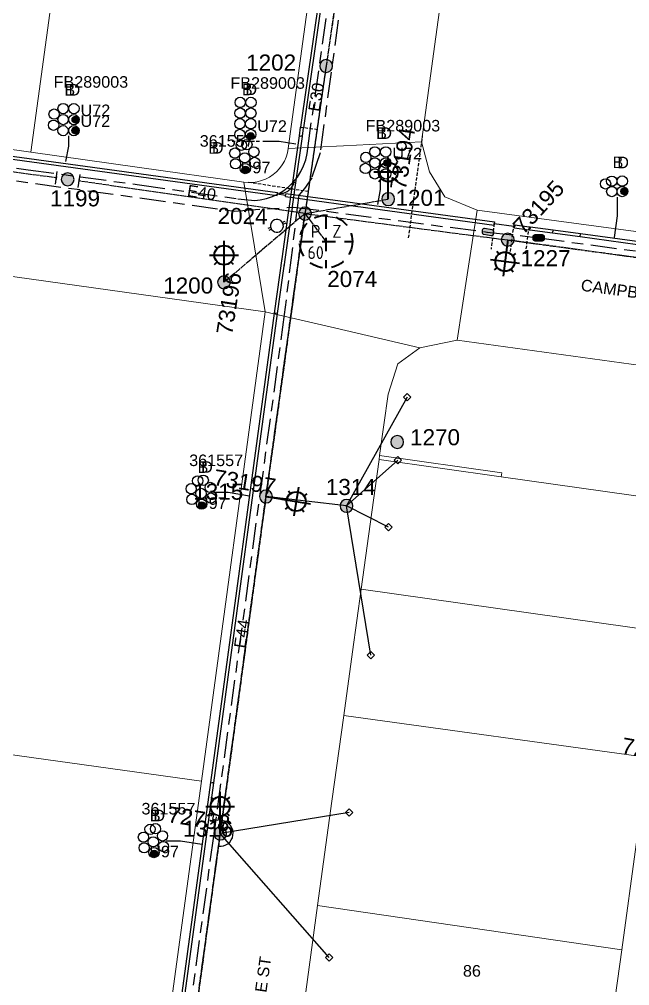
# Model space of a CAD drawing. Header units: metres. Extents: x 307881 to 309377, y 6244646 to 6245709.
# Drawn here: x 308384.2 to 308479.1, y 6244857.5 to 6245007.8 of the extents above; entities that cross this region are included whole.
import ezdxf
from ezdxf.enums import TextEntityAlignment as Align

# ---------------------------------------------------------------- set-up
doc = ezdxf.new("R2010")
doc.units = ezdxf.units.M
for name, pattern in [('Cable Exist OH', [1, 1, 0]), ('Cable Exist UG', [8.2, 4, -1.2, 1.8, -1.2]), ('Dash', [5, 3, -2]), ('DASHED', [0.75, 0.5, -0.25])]:
    doc.linetypes.add(name, pattern=pattern)
doc.layers.get('0').update_dxf_attribs({"color": 6})
for name, color, linetype in [('_User Miscellaneous7', 7, 'Continuous'), ('_User Miscellaneous9', 7, 'Continuous'), ('Duct_SP_EXT', 7, 'Continuous'), ('Equip_HV_EXT', 7, 'Continuous'), ('Equip_SL_EXT', 7, 'Continuous'), ('Equip_SP_SL_EXT', 7, 'Continuous'), ('Mains_HV_EXT', 7, 'Continuous'), ('Mains_LV_EXT', 7, 'Continuous'), ('Mains_SL_EXT', 7, 'Continuous'), ('Services_SP_EXT', 7, 'Continuous'), ('SupportsOH_SP_TR_HV_LV_SL_EXT', 7, 'Continuous'), ('Trench_SP_EXT', 7, 'Continuous')]:
    doc.layers.add(name, color=color, linetype=linetype)
for name, color, linetype, lineweight in [('Cadastre Buildings_SP_EXT', 9, 'Continuous', 5), ('Cadastre Land Parcels_SP_EXT', 9, 'Continuous', 5), ('Cadastre Roads_SP_EXT', 9, 'Continuous', 5)]:
    doc.layers.add(name, color=color, linetype=linetype, lineweight=lineweight)
doc.layers.add('UNKNOWN_FEATURES', color=1, linetype='DASHED', plot=False)
doc.styles.add('iecARIAL', font='arial.ttf', dxfattribs={"height": 2})
doc.styles.add('IESYMBOL1', font='isocp.shx')
doc.styles.add('POLE_LABEL', font='arial.ttf')
doc.styles.add('SLCP_LABEL', font='arial.ttf', dxfattribs={"height": 3.5})
doc.styles.get("Standard").update_dxf_attribs({"font": 'arial.ttf'})

# ---------------------------------------------------------------- blocks, each defined once
blk = doc.blocks.new('DUCT_EXT')
blk.add_circle((0, 0.8), 0.8)
at = {"flags": 1}
blk.add_attdef('Z', (0, 0), '', height=0.2, dxfattribs=at)
at = {"flags": 9}
for tag, p in [('DUCT_CODE', (0, 0)), ('XSECT_TYPE', (0, -0.2)), ('STATE', (0, -0.6)), ('FB_REFERENCE', (0, -0.4)), ('NOTES', (0, -0.8))]:
    blk.add_attdef(tag, text='', height=0.2, dxfattribs=at).set_placement(p, align=Align.MIDDLE_LEFT)
blk = doc.blocks.new('*U98')
for p, q in [((1.38, 5.56), (1.52, 6.04)), ((1.7, 5.47), (1.84, 5.95)), ((0.85, 3.67), (0.72, 3.19)), ((1.17, 3.58), (1.04, 3.1))]:
    blk.add_line(p, q)
blk.add_lwpolyline([(1.01, 3.61, 1), (1.55, 5.53, 1)], format="xyb", close=True)
at = {"flags": 9}
for tag, p in [('ACTUAL_STATUS', (0, 0)), ('CONSTRUCTED_VOLTAGE', (0, -0.2)), ('OPERATING_VOLTAGE', (0, -0.6)), ('ORIENTATION', (0, -0.8)), ('OWNED_BY', (0, -1)), ('STATE', (0, -1.2)), ('SWITCH_TYPE', (0, -1.4)), ('NO_PHASES', (0, -0.4)), ('USAGE', (0, -1.6)), ('LEGEND', (0, -1.8)), ('NOTES', (0, -2))]:
    blk.add_attdef(tag, text='', height=0.2, dxfattribs=at).set_placement(p, align=Align.MIDDLE_LEFT)
at = {"flags": 1}
blk.add_attdef('Z', (0, 0), '', height=0.2, dxfattribs=at)
blk = doc.blocks.new('SL_LANTERN_EXT')
at = {"lineweight": 40}
for p, q in [((0, 1.97), (0, 6.47)), ((-1.46, 5.68), (-1.06, 5.28)), ((1.46, 5.68), (1.06, 5.28)), ((-2.25, 4.22), (2.25, 4.22)), ((-1.46, 2.76), (-1.06, 3.16)), ((1.46, 2.76), (1.06, 3.16)), ((0, 0), (0, 2.72))]:
    blk.add_line(p, q, dxfattribs=at)
blk.add_circle((0, 4.22), 1.5, dxfattribs=at)
at = {"color": 7, "style": 'iecARIAL', "flags": 8}
blk.add_attdef('ASSET_NUM', (1.5, 1.5), '', height=2.5, dxfattribs=at)
for tag, p, height, flags in [('OPERATING_VOLTAGE', (0.98, -1.65), 0.2, 9), ('CONSTRUCTED_VOLTAGE', (0.98, -0.65), 0.2, 9), ('CONTROL_TYPE', (0.98, -0.85), 0.2, 9), ('LANTERN_PURPOSE', (0.98, -1.05), 0.2, 9), ('LANTERN_TYPE', (0.98, -1.25), 0.2, 9), ('NO_PHASES', (0.98, -1.45), 0.2, 9), ('LNUMBER', (2.18, -3.25), 2.5, 8), ('ORIENTATION', (0.98, -1.85), 0.2, 9), ('OWNED_BY', (0.98, -2.05), 0.2, 9), ('STATE', (0.98, -2.25), 0.2, 9), ('USAGE', (0.98, -2.45), 0.2, 9), ('CEXIST', (0.98, -2.65), 0.2, 9), ('CNEW', (0.98, -2.85), 0.2, 9), ('CNUMBER', (0.98, -3.05), 0.2, 9), ('CREMOVE', (0.98, -3.25), 0.2, 9), ('CREPLACE', (0.98, -3.45), 0.2, 9), ('LKINGHEIGHT', (0.98, -3.65), 0.2, 9), ('LBRACKET', (0.98, -3.85), 0.2, 9), ('LBRACKETVOCAB', (0.98, -4.05), 0.2, 9), ('LCATEGORY', (0.98, -4.25), 0.2, 9), ('LCHARGE1', (0.98, -4.45), 0.2, 9), ('LCHARGE1PERCENT', (0.98, -4.65), 0.2, 9), ('LCHARGE2', (0.98, -4.85), 0.2, 9), ('LCHARGE2PERCENT', (0.98, -5.05), 0.2, 9), ('LCHARGE3', (0.98, -5.25), 0.2, 9), ('LCHARGE3PERCENT', (0.98, -5.45), 0.2, 9), ('LEXIST', (0.98, -5.65), 0.2, 9), ('LLAMP', (0.98, -5.85), 0.2, 9), ('LLAMPVOCAB', (0.98, -6.05), 0.2, 9), ('LMAST', (0.98, -6.25), 0.2, 9), ('LMASTVOCAB', (0.98, -6.45), 0.2, 9), ('LNEW', (0.98, -6.65), 0.2, 9), ('LANTNUMBER', (0.98, -6.85), 0.2, 9), ('LOUTREACH', (0.98, -7.25), 0.2, 9), ('LOUTREACHVOCAB', (0.98, -7.45), 0.2, 9), ('LRATECODE', (0.98, -7.65), 0.2, 9), ('LREMOVE', (0.98, -7.85), 0.2, 9), ('LREPLACE', (0.98, -8.05), 0.2, 9), ('LTYPE', (0.98, -8.25), 0.2, 9), ('LTYPEVOCAB', (0.98, -8.45), 0.2, 9), ('LEGEND', (0.98, -8.65), 0.2, 9), ('LOCATION', (0.98, -8.85), 0.2, 9), ('NOTES', (0.98, -9.05), 0.2, 9), ('STREETNAME', (0.98, -9.25), 0.2, 9), ('SUBURB', (0.98, -9.45), 0.2, 1)]:
    blk.add_attdef(tag, p, '', height=height, dxfattribs=dict(flags=flags))
blk = doc.blocks.new('*U82')
at = {"lineweight": 40}
for p, q in [((0, 0), (-0.24, -1.94)), ((-0.15, -1.19), (-0.7, -5.66)), ((-1.69, -1.8), (-1.35, -2.24)), ((1.2, -2.16), (0.76, -2.5)), ((1.81, -3.7), (-2.66, -3.15)), ((-2.05, -4.69), (-1.61, -4.35)), ((0.84, -5.05), (0.5, -4.61))]:
    blk.add_line(p, q, dxfattribs=at)
blk.add_circle((-0.43, -3.42), 1.5, dxfattribs=at)
at = {"color": 7, "style": 'iecARIAL', "flags": 8}
blk.add_attdef('ASSET_NUM', (1.5, 1.5), '', height=2.5, dxfattribs=at)
for tag, p, height, flags in [('OPERATING_VOLTAGE', (0.98, -1.65), 0.2, 9), ('CONSTRUCTED_VOLTAGE', (0.98, -0.65), 0.2, 9), ('CONTROL_TYPE', (0.98, -0.85), 0.2, 9), ('LANTERN_PURPOSE', (0.98, -1.05), 0.2, 9), ('LANTERN_TYPE', (0.98, -1.25), 0.2, 9), ('NO_PHASES', (0.98, -1.45), 0.2, 9), ('LNUMBER', (2.18, -3.25), 2.5, 8), ('ORIENTATION', (0.98, -1.85), 0.2, 9), ('OWNED_BY', (0.98, -2.05), 0.2, 9), ('STATE', (0.98, -2.25), 0.2, 9), ('USAGE', (0.98, -2.45), 0.2, 9), ('CEXIST', (0.98, -2.65), 0.2, 9), ('CNEW', (0.98, -2.85), 0.2, 9), ('CNUMBER', (0.98, -3.05), 0.2, 9), ('CREMOVE', (0.98, -3.25), 0.2, 9), ('CREPLACE', (0.98, -3.45), 0.2, 9), ('LKINGHEIGHT', (0.98, -3.65), 0.2, 9), ('LBRACKET', (0.98, -3.85), 0.2, 9), ('LBRACKETVOCAB', (0.98, -4.05), 0.2, 9), ('LCATEGORY', (0.98, -4.25), 0.2, 9), ('LCHARGE1', (0.98, -4.45), 0.2, 9), ('LCHARGE1PERCENT', (0.98, -4.65), 0.2, 9), ('LCHARGE2', (0.98, -4.85), 0.2, 9), ('LCHARGE2PERCENT', (0.98, -5.05), 0.2, 9), ('LCHARGE3', (0.98, -5.25), 0.2, 9), ('LCHARGE3PERCENT', (0.98, -5.45), 0.2, 9), ('LEXIST', (0.98, -5.65), 0.2, 9), ('LLAMP', (0.98, -5.85), 0.2, 9), ('LLAMPVOCAB', (0.98, -6.05), 0.2, 9), ('LMAST', (0.98, -6.25), 0.2, 9), ('LMASTVOCAB', (0.98, -6.45), 0.2, 9), ('LNEW', (0.98, -6.65), 0.2, 9), ('LANTNUMBER', (0.98, -6.85), 0.2, 9), ('LOUTREACH', (0.98, -7.25), 0.2, 9), ('LOUTREACHVOCAB', (0.98, -7.45), 0.2, 9), ('LRATECODE', (0.98, -7.65), 0.2, 9), ('LREMOVE', (0.98, -7.85), 0.2, 9), ('LREPLACE', (0.98, -8.05), 0.2, 9), ('LTYPE', (0.98, -8.25), 0.2, 9), ('LTYPEVOCAB', (0.98, -8.45), 0.2, 9), ('LEGEND', (0.98, -8.65), 0.2, 9), ('LOCATION', (0.98, -8.85), 0.2, 9), ('NOTES', (0.98, -9.05), 0.2, 9), ('STREETNAME', (0.98, -9.25), 0.2, 9), ('SUBURB', (0.98, -9.45), 0.2, 1)]:
    blk.add_attdef(tag, p, '', height=height, dxfattribs=dict(flags=flags))
blk = doc.blocks.new('*U104')
at = {"lineweight": 40}
for p, q in [((0, 0), (3.22, -0.53)), ((3.49, 0.9), (3.82, 0.45)), ((5.06, 1.45), (4.33, -2.99)), ((6.37, 0.43), (5.91, 0.1)), ((2.47, -0.41), (6.91, -1.14)), ((3.02, -1.97), (3.47, -1.65)), ((5.9, -2.45), (5.57, -1.99))]:
    blk.add_line(p, q, dxfattribs=at)
blk.add_circle((4.69, -0.77), 1.5, dxfattribs=at)
at = {"color": 7, "style": 'iecARIAL', "flags": 8}
blk.add_attdef('ASSET_NUM', (1.5, 1.5), '', height=2.5, dxfattribs=at)
for tag, p, height, flags in [('OPERATING_VOLTAGE', (0.98, -1.65), 0.2, 9), ('CONSTRUCTED_VOLTAGE', (0.98, -0.65), 0.2, 9), ('CONTROL_TYPE', (0.98, -0.85), 0.2, 9), ('LANTERN_PURPOSE', (0.98, -1.05), 0.2, 9), ('LANTERN_TYPE', (0.98, -1.25), 0.2, 9), ('NO_PHASES', (0.98, -1.45), 0.2, 9), ('LNUMBER', (2.18, -3.25), 2.5, 8), ('ORIENTATION', (0.98, -1.85), 0.2, 9), ('OWNED_BY', (0.98, -2.05), 0.2, 9), ('STATE', (0.98, -2.25), 0.2, 9), ('USAGE', (0.98, -2.45), 0.2, 9), ('CEXIST', (0.98, -2.65), 0.2, 9), ('CNEW', (0.98, -2.85), 0.2, 9), ('CNUMBER', (0.98, -3.05), 0.2, 9), ('CREMOVE', (0.98, -3.25), 0.2, 9), ('CREPLACE', (0.98, -3.45), 0.2, 9), ('LKINGHEIGHT', (0.98, -3.65), 0.2, 9), ('LBRACKET', (0.98, -3.85), 0.2, 9), ('LBRACKETVOCAB', (0.98, -4.05), 0.2, 9), ('LCATEGORY', (0.98, -4.25), 0.2, 9), ('LCHARGE1', (0.98, -4.45), 0.2, 9), ('LCHARGE1PERCENT', (0.98, -4.65), 0.2, 9), ('LCHARGE2', (0.98, -4.85), 0.2, 9), ('LCHARGE2PERCENT', (0.98, -5.05), 0.2, 9), ('LCHARGE3', (0.98, -5.25), 0.2, 9), ('LCHARGE3PERCENT', (0.98, -5.45), 0.2, 9), ('LEXIST', (0.98, -5.65), 0.2, 9), ('LLAMP', (0.98, -5.85), 0.2, 9), ('LLAMPVOCAB', (0.98, -6.05), 0.2, 9), ('LMAST', (0.98, -6.25), 0.2, 9), ('LMASTVOCAB', (0.98, -6.45), 0.2, 9), ('LNEW', (0.98, -6.65), 0.2, 9), ('LANTNUMBER', (0.98, -6.85), 0.2, 9), ('LOUTREACH', (0.98, -7.25), 0.2, 9), ('LOUTREACHVOCAB', (0.98, -7.45), 0.2, 9), ('LRATECODE', (0.98, -7.65), 0.2, 9), ('LREMOVE', (0.98, -7.85), 0.2, 9), ('LREPLACE', (0.98, -8.05), 0.2, 9), ('LTYPE', (0.98, -8.25), 0.2, 9), ('LTYPEVOCAB', (0.98, -8.45), 0.2, 9), ('LEGEND', (0.98, -8.65), 0.2, 9), ('LOCATION', (0.98, -8.85), 0.2, 9), ('NOTES', (0.98, -9.05), 0.2, 9), ('STREETNAME', (0.98, -9.25), 0.2, 9), ('SUBURB', (0.98, -9.45), 0.2, 1)]:
    blk.add_attdef(tag, p, '', height=height, dxfattribs=dict(flags=flags))
blk = doc.blocks.new('CCP_EXT')
at = {"flags": 9}
for tag, p in [('LIFE_SUPPORT', (0, -1.6)), ('STATE', (0, -1.8)), ('NOTES', (0, -2))]:
    blk.add_attdef(tag, text='', height=0.2, dxfattribs=at).set_placement(p, align=Align.MIDDLE_LEFT)
blk.add_wipeout([(0, 0.57), (0.57, 0), (0, -0.57), (-0.57, 0)])
blk.add_lwpolyline([(-0.57, 0), (0, 0.57), (0.57, 0), (0, -0.57), (-0.57, 0)])
at = {"flags": 1}
blk.add_attdef('Z', (0, 0), '', height=0.2, dxfattribs=at)
at = {"flags": 9}
for tag, p in [('CCP_TYPE', (0, 0)), ('CONSTRUCTED_VOLTAGE', (0, -0.2)), ('OPERATING_VOLTAGE', (0, -0.6)), ('ORIENTATION', (0, -0.8)), ('OWNED_BY', (0, -1)), ('NO_PHASES', (0, -0.4)), ('USAGE', (0, -1.2)), ('LEGEND', (0, -1.4))]:
    blk.add_attdef(tag, text='', height=0.2, dxfattribs=at).set_placement(p, align=Align.MIDDLE_LEFT)
blk = doc.blocks.new('POLE_EXT')
blk.add_hatch(color=256).paths.add_polyline_path([(-1, 0, 1), (1, 0, 1)])
blk.add_lwpolyline([(-1, 0, 1), (1, 0, 1)], format="xyb", close=True)
for tag, height, flags, p in [('pNumber', 2.5, 8, (-17.84, 2.07)), ('OWNED_BY', 0.2, 9, (1.35, -0.4)), ('SPECIAL_USE', 0.2, 9, (1.35, -0.8)), ('STATE', 0.2, 9, (1.35, -1)), ('cLV', 0.2, 9, (1.35, -1.4)), ('hDepth', 0.2, 9, (1.35, -1.6)), ('PARENT', 0.2, 9, (1.35, -0.6)), ('USAGE', 0.2, 9, (1.35, -1.2)), ('hDia', 0.2, 9, (1.35, -1.8)), ('cHV', 0.2, 9, (1.35, -2)), ('LBRACKET', 0.2, 9, (1.35, -2.2)), ('LExisting', 0.2, 9, (1.35, -2.4)), ('LANTNUMBER', 0.2, 9, (1.35, -2.6)), ('LOther', 0.2, 9, (1.35, -2.8)), ('LRemove', 0.2, 9, (1.35, -3)), ('cLinedev', 0.2, 9, (1.35, -3.4)), ('pExisting', 0.2, 9, (1.35, -3.8)), ('pFooting', 0.2, 9, (1.35, -4.4)), ('pNew', 0.2, 9, (1.35, -4.6)), ('LEGEND', 0.2, 9, (1.35, -3.2)), ('LOCATION', 0.2, 9, (1.35, -3.6)), ('PFNUMBER', 0.2, 9, (1.35, -4)), ('NEWPFNUMBER', 0.2, 9, (1.35, -4.2)), ('pRelocate', 0.2, 9, (1.35, -5)), ('pRemove', 0.2, 9, (1.35, -5.2)), ('pReplace', 0.2, 9, (1.35, -5.4)), ('pStay', 0.2, 9, (1.35, -5.6)), ('pType', 0.2, 9, (1.35, -5.8)), ('cspan', 0.2, 9, (1.35, -6)), ('STREETNAME', 0.2, 9, (1.35, -6.2)), ('SUBURB', 0.2, 9, (1.35, -6.4)), ('OPERATED_BY', 0.2, 9, (1.36, -7.01)), ('NOTES', 0.2, 9, (1.35, -6.6)), ('MAINTAINED_BY', 0.2, 9, (1.36, -6.81))]:
    blk.add_attdef(tag, text='', height=height, dxfattribs=dict(flags=flags)).set_placement(p, align=Align.MIDDLE_LEFT)
at = {"style": 'POLE_LABEL'}
for tag, height, flags, p in [('ASSET_NUM', 2.5, 8, (2, 2)), ('STRUCTURE_PLANT_NUMBER', 0.2, 9, (1.35, 0.03)), ('STREET_CODE', 0.2, 9, (1.35, -0.2))]:
    blk.add_attdef(tag, text='', height=height, dxfattribs=dict(at, flags=flags)).set_placement(p, align=Align.MIDDLE_LEFT)
at = {"flags": 1}
blk.add_attdef('Z', (1.35, -7.33), '', height=0.2, dxfattribs=at)
blk = doc.blocks.new('HV_STJ_EXT')
h = blk.add_hatch(color=256)
edge = h.paths.add_edge_path()
edge.add_ellipse((-0.59, 0.13), major_axis=(0.226, 0.226), ratio=1, start_angle=45, end_angle=135)
edge.add_line((-0.91, 0.13), (-0.91, -0.13))
edge.add_ellipse((-0.59, -0.13), major_axis=(0.226, 0.226), ratio=1, start_angle=135, end_angle=225)
edge.add_line((-0.59, -0.45), (0.59, -0.45))
edge.add_ellipse((0.59, -0.13), major_axis=(-0.226, 0.226), ratio=1, start_angle=135, end_angle=225)
edge.add_line((0.91, -0.13), (0.91, 0.13))
edge.add_ellipse((0.59, 0.13), major_axis=(-0.226, 0.226), ratio=1, start_angle=225, end_angle=315)
edge.add_line((0.59, 0.45), (-0.59, 0.45))
blk.add_lwpolyline([(-0.91, 0.13), (-0.91, -0.13, 0.414214), (-0.59, -0.45), (0.59, -0.45, 0.414214), (0.91, -0.13), (0.91, 0.13, 0.414214), (0.59, 0.45), (-0.59, 0.45, 0.414214)], format="xyb", close=True)
for tag, flags, p in [('ORIENTATION', 9, (1.5, 0)), ('Z', 1, (1.5, -0.8)), ('USAGE', 9, (1.5, -0.2)), ('LEGEND', 9, (1.5, -0.4)), ('NOTES', 9, (1.5, -0.6))]:
    blk.add_attdef(tag, text='', height=0.2, dxfattribs=dict(flags=flags)).set_placement(p, align=Align.MIDDLE_LEFT)
blk = doc.blocks.new('End Shackle_EXT')
at = {"flags": 9}
for tag, p in [('STATE', (0, -1.2)), ('USAGE', (0, -1.4)), ('NOTES', (0, -1.6))]:
    blk.add_attdef(tag, text='', height=0.2, dxfattribs=at).set_placement(p, align=Align.MIDDLE_LEFT)
blk.add_wipeout([(0, 0.25), (1.81, 0.25), (1.82, -0.25), (0, -0.25)])
blk.add_line((1.81, -1), (1.81, 1))
at = {"flags": 1}
blk.add_attdef('Z', (0, 0), '', height=0.2, dxfattribs=at)
at = {"flags": 9}
for tag, p in [('CONNECTOR_TYPE', (0, 0)), ('CONSTRUCTED_VOLTAGE', (0, -0.2)), ('OPERATING_VOLTAGE', (0, -0.6)), ('ORIENTATION', (0, -0.8)), ('OWNED_BY', (0, -1)), ('NO_PHASES', (0, -0.4))]:
    blk.add_attdef(tag, text='', height=0.2, dxfattribs=at).set_placement(p, align=Align.MIDDLE_LEFT)
blk = doc.blocks.new('CABLE_LARGE_EXT')
h = blk.add_hatch(color=256)
edge = h.paths.add_edge_path()
edge.add_arc((0, 0.55), 0.55, 0, 360)
blk.add_circle((0, 0.55), 0.55)
at = {"flags": 1}
blk.add_attdef('Z', (0, 0), '', height=0.2, dxfattribs=at)
at = {"flags": 9}
for tag, p in [('COND_CODE', (0, 0)), ('STATE', (0, -0.4)), ('XSECT_SIZE', (0, -0.6)), ('FB_REFERENCE', (0, -0.2)), ('NOTES', (0, -0.8))]:
    blk.add_attdef(tag, text='', height=0.2, dxfattribs=at).set_placement(p, align=Align.MIDDLE_LEFT)
blk = doc.blocks.new('SLCP_ZELL_EXT')
blk.add_wipeout([(-0.24, 7.5), (-0.71, 7.47), (-1.17, 7.41), (-1.64, 7.32), (-2.09, 7.21), (-2.54, 7.06), (-2.98, 6.89), (-3.41, 6.69), (-3.82, 6.46), (-4.22, 6.21), (-4.6, 5.93), (-4.96, 5.63), (-5.31, 5.31), (-5.63, 4.96), (-5.93, 4.6), (-6.21, 4.22), (-6.46, 3.82), (-6.69, 3.41), (-6.89, 2.98), (-7.06, 2.54), (-7.21, 2.09), (-7.32, 1.64), (-7.41, 1.17), (-7.47, 0.71), (-7.5, 0.24), (-7.5, -0.24), (-7.47, -0.71), (-7.41, -1.17), (-7.32, -1.64), (-7.21, -2.09), (-7.06, -2.54), (-6.89, -2.98), (-6.69, -3.41), (-6.46, -3.82), (-6.21, -4.22), (-5.93, -4.6), (-5.63, -4.96), (-5.31, -5.31), (-4.96, -5.63), (-4.6, -5.93), (-4.22, -6.21), (-3.82, -6.46), (-3.41, -6.69), (-2.98, -6.89), (-2.54, -7.06), (-2.09, -7.21), (-1.64, -7.32), (-1.17, -7.41), (-0.71, -7.47), (-0.24, -7.5), (0.24, -7.5), (0.71, -7.47), (1.17, -7.41), (1.64, -7.32), (2.09, -7.21), (2.54, -7.06), (2.98, -6.89), (3.41, -6.69), (3.82, -6.46), (4.22, -6.21), (4.6, -5.93), (4.96, -5.63), (5.31, -5.31), (5.63, -4.96), (5.93, -4.6), (6.21, -4.22), (6.46, -3.82), (6.69, -3.41), (6.89, -2.98), (7.06, -2.54), (7.21, -2.09), (7.32, -1.64), (7.41, -1.17), (7.47, -0.71), (7.5, -0.24), (7.5, 0.24), (7.47, 0.71), (7.41, 1.17), (7.32, 1.64), (7.21, 2.09), (7.06, 2.54), (6.89, 2.98), (6.69, 3.41), (6.46, 3.82), (6.21, 4.22), (5.93, 4.6), (5.63, 4.96), (5.31, 5.31), (4.96, 5.63), (4.6, 5.93), (4.22, 6.21), (3.82, 6.46), (3.41, 6.69), (2.98, 6.89), (2.54, 7.06), (2.09, 7.21), (1.64, 7.32), (1.17, 7.41), (0.71, 7.47), (0.24, 7.5)])
at = {"linetype": 'Dash', "lineweight": 40, "ltscale": 0.7}
for p, q in [((0, 4.11), (0, -4.11)), ((-4.11, 0), (4.11, 0))]:
    blk.add_line(p, q, dxfattribs=at)
blk.add_circle((0, 0), 4.11, dxfattribs=at)
at = {"lineweight": 40, "style": 'IESYMBOL1'}
for s, p in [('P', (-1.6, 0)), ('Z', (1.7, 0)), ('60', (-1.61, -3.31))]:
    blk.add_text(s, height=2, dxfattribs=at).set_placement(p, align=Align.BOTTOM_CENTER)
at = {"style": 'SLCP_LABEL'}
for tag, height, flags, p in [('ASSET_NUM', 2.5, 8, (2, 2)), ('STREET_CODE', 0.2, 9, (0, -0.2))]:
    blk.add_attdef(tag, text='', height=height, dxfattribs=dict(at, flags=flags)).set_placement(p, align=Align.MIDDLE_LEFT)
at = {"flags": 1}
blk.add_attdef('Z', (0, 0), '', height=0.2, dxfattribs=at)
at = {"flags": 9}
for tag, p in [('CONSTRUCTED_VOLTAGE', (0, -0.4)), ('CONTROL_TYPE', (0, -0.6)), ('OPERATING_VOLTAGE', (0, -1)), ('ORIENTATION', (0, -1.2)), ('OWNED_BY', (0, -1.4)), ('NO_PHASES', (0, -0.8)), ('USAGE', (0, -1.6)), ('STATE', (0, -2)), ('LOCATION', (0, -1.8)), ('NOTES', (0, -2.2))]:
    blk.add_attdef(tag, text='', height=0.2, dxfattribs=at).set_placement(p, align=Align.MIDDLE_LEFT)

msp = doc.modelspace()

# ---------------------------------------------------------------- linework, layer by layer
at = {"layer": '_User Miscellaneous7'}
for points in [[(308391.84, 6244989.67), (308391.84, 6244988.11), (308391.4, 6244985.72)], [(308422.06, 6244988.84), (308424.63, 6244988.84), (308427.23, 6244988.47)], [(308477.17, 6244980.13), (308477.17, 6244977.23), (308476.72, 6244973.9)], [(308414.45, 6244934.24), (308416.69, 6244934.24), (308420, 6244933.69)], [(308407.03, 6244880.04), (308409.27, 6244880.04), (308412.58, 6244879.49)]]:
    msp.add_lwpolyline(points, dxfattribs=at)
at = {"layer": 'Cadastre Buildings_SP_EXT', "linetype": 'Continuous'}
for points in [[(308344.05, 6244993.04), (308362.82, 6244990.41), (308386, 6244987.15), (308394.28, 6245047.94), (308392.32, 6245048.42), (308389.95, 6245049.08), (308387.55, 6245049.82), (308385.16, 6245050.64), (308382.8, 6245051.53), (308370.51, 6245057.35), (308353.69, 6245065.33), (308352, 6245053.2), (308344.05, 6244993.04)], [(308498.06, 6245010.55), (308450.56, 6245016.84), (308448.98, 6245005.11), (308446.77, 6244988.75), (308447.97, 6244984.07), (308450.35, 6244980.22), (308455.4, 6244978.13), (308489.7, 6244973.5), (308493.13, 6244975.57), (308494.72, 6244986.52), (308496.39, 6244998.29), (308498.06, 6245010.55)]]:
    msp.add_lwpolyline(points, close=True, dxfattribs=at)
at = {"layer": 'Cadastre Land Parcels_SP_EXT', "linetype": 'Continuous'}
msp.add_lwpolyline([(308394.28, 6245047.94), (308386, 6244987.15), (308402.9, 6244984.77), (308419.13, 6244982.49), (308419.81, 6244982.43), (308420.5, 6244982.45), (308421.18, 6244982.55), (308421.85, 6244982.72), (308422.49, 6244982.96), (308423.1, 6244983.28), (308423.67, 6244983.67), (308424.19, 6244984.11), (308424.66, 6244984.61), (308425.07, 6244985.17), (308425.42, 6244985.76), (308425.69, 6244986.39), (308425.9, 6244987.05), (308426.02, 6244987.72), (308432.63, 6245036.21)], dxfattribs=at)
for points in [[(308422.44, 6244962.33), (308259.63, 6244985.07), (308249.41, 6244912.02), (308412.52, 6244889.3), (308422.44, 6244962.33)], [(308440.22, 6244939.97), (308440.14, 6244939.36), (308459.15, 6244936.67), (308459.24, 6244937.27), (308440.22, 6244939.97)], [(308412.52, 6244889.3), (308249.41, 6244912.02), (308242.94, 6244866.01), (308242.74, 6244864.77), (308323.98, 6244853.57), (308406.13, 6244842.23), (308412.52, 6244889.3)], [(308477.88, 6244863.08), (308430.6, 6244869.99), (308428.48, 6244854.64), (308475.79, 6244847.9), (308477.88, 6244863.08)]]:
    msp.add_lwpolyline(points, close=True, dxfattribs=at)
at = {"layer": 'Cadastre Roads_SP_EXT', "linetype": 'Continuous'}
for points in [[(308452.5, 6245031.64), (308440.93, 6245034.3), (308432.63, 6245036.21), (308426.02, 6244987.72), (308434.63, 6244988.15), (308446.77, 6244988.75), (308448.98, 6245005.11), (308450.56, 6245016.84), (308452.5, 6245031.64)], [(308305.01, 6245004.79), (308283.74, 6245007.78), (308282.86, 6245001.64), (308265.36, 6245004.1), (308262.56, 6244994.79), (308259.63, 6244985.07), (308422.44, 6244962.33), (308420.78, 6244972.43), (308419.13, 6244982.49), (308402.9, 6244984.77), (308386, 6244987.15), (308362.82, 6244990.41), (308344.05, 6244993.04), (308304.17, 6244998.65), (308305.01, 6245004.79)], [(308489.7, 6244973.5), (308455.4, 6244978.13), (308453.85, 6244968.09), (308452.28, 6244957.92), (308488.39, 6244952.92), (308489.04, 6244963.19), (308489.7, 6244973.5)]]:
    msp.add_lwpolyline(points, close=True, dxfattribs=at)
msp.add_lwpolyline([(308480.15, 6244879.46), (308477.88, 6244863.08), (308475.79, 6244847.9), (308473.73, 6244832.71), (308470.23, 6244812.37), (308473.57, 6244811.3), (308477.13, 6244810.9), (308477.46, 6244813.45), (308479.58, 6244829.23)], dxfattribs=at)
at = {"layer": 'Duct_SP_EXT'}
for p, q in [((308432.45, 6245022.65), (308427.93, 6244991.02)), ((308432.92, 6245022.58), (308428.4, 6244990.96)), ((308427.75, 6244989.68), (308427.93, 6244991.02)), ((308427.93, 6244991.02), (308428.16, 6244990.99)), ((308427.93, 6244991.02), (308428.16, 6244990.99)), ((308428.4, 6244990.96), (308428.16, 6244990.99)), ((308428.4, 6244990.96), (308428.16, 6244990.99)), ((308428.22, 6244989.62), (308428.4, 6244990.96)), ((308426.73, 6244982.45), (308427.75, 6244989.68)), ((308427.21, 6244982.38), (308428.22, 6244989.61)), ((308427.75, 6244989.68), (308427.75, 6244989.68)), ((308427.75, 6244989.68), (308427.99, 6244989.65)), ((308427.75, 6244989.68), (308427.99, 6244989.65)), ((308428.22, 6244989.61), (308427.99, 6244989.65)), ((308428.22, 6244989.62), (308427.99, 6244989.65)), ((308428.22, 6244989.61), (308428.22, 6244989.62)), ((308426.73, 6244982.45), (308426.97, 6244982.42)), ((308426.73, 6244982.45), (308426.97, 6244982.42)), ((308427.21, 6244982.38), (308426.97, 6244982.42)), ((308427.21, 6244982.38), (308426.97, 6244982.42)), ((308458.03, 6244975.82), (308458.06, 6244976.06)), ((308458.09, 6244976.3), (308458.06, 6244976.06)), ((308461.13, 6244975.88), (308461.1, 6244975.64)), ((308461.13, 6244975.88), (308461.28, 6244975.86)), ((308461.28, 6244975.86), (308461.24, 6244975.62)), ((308461.28, 6244975.86), (308463.5, 6244975.56)), ((308461.06, 6244975.41), (308461.1, 6244975.64)), ((308461.06, 6244975.41), (308461.21, 6244975.39)), ((308461.21, 6244975.39), (308461.24, 6244975.62)), ((308461.21, 6244975.39), (308463.44, 6244975.08)), ((308463.44, 6244975.08), (308463.47, 6244975.32)), ((308463.44, 6244975.08), (308463.47, 6244975.32)), ((308463.44, 6244975.08), (308463.59, 6244975.06)), ((308463.5, 6244975.56), (308463.47, 6244975.32)), ((308463.5, 6244975.56), (308463.47, 6244975.32)), ((308463.5, 6244975.56), (308463.66, 6244975.54)), ((308463.59, 6244975.06), (308463.63, 6244975.3)), ((308463.59, 6244975.06), (308467.13, 6244974.59)), ((308463.66, 6244975.54), (308463.63, 6244975.3)), ((308463.66, 6244975.54), (308467.2, 6244975.06)), ((308467.13, 6244974.59), (308467.17, 6244974.82)), ((308467.13, 6244974.59), (308471.4, 6244974.01)), ((308467.2, 6244975.06), (308467.17, 6244974.82)), ((308467.2, 6244975.06), (308471.46, 6244974.49)), ((308471.46, 6244974.49), (308471.43, 6244974.25)), ((308471.46, 6244974.49), (308489.5, 6244972.05)), ((308471.4, 6244974.01), (308471.43, 6244974.25)), ((308471.4, 6244974.01), (308489.44, 6244971.57)), ((308413.97, 6244889.1), (308423.88, 6244962.13)), ((308414.45, 6244889.04), (308424.36, 6244962.06)), ((308423.88, 6244962.13), (308424.12, 6244962.1)), ((308424.36, 6244962.06), (308424.12, 6244962.1)), ((308413.97, 6244889.1), (308414.21, 6244889.07)), ((308414.45, 6244889.04), (308414.21, 6244889.07))]:
    msp.add_line(p, q, dxfattribs=at)
at = {"layer": 'Mains_HV_EXT', "linetype": 'Cable Exist UG'}
for points in [[(308456.9, 6244974.7), (308463.24, 6244974.05), (308464.97, 6244973.82)], [(308464.97, 6244973.82), (308495.87, 6244969.65), (308484.5, 6244888.54), (308489.42, 6244887.03)]]:
    msp.add_lwpolyline(points, dxfattribs=at)
at = {"layer": 'Mains_LV_EXT', "linetype": 'Cable Exist OH'}
for points in [[(308391.72, 6244982.92), (308352.89, 6244988.11), (308314.28, 6244993.34), (308282.34, 6244997.76)], [(308410.09, 6244841.78), (308415.44, 6244881.16)]]:
    msp.add_lwpolyline(points, dxfattribs=at)
at = {"layer": 'Mains_LV_EXT', "linetype": 'Continuous'}
msp.add_lwpolyline([(308415.17, 6244879.19, 0.995538), (308415.72, 6244883.18)], format="xyb", dxfattribs=at)
at = {"layer": 'Mains_SL_EXT', "linetype": 'Cable Exist OH'}
for points in [[(308460.16, 6244973.54), (308502.28, 6244967.8)], [(308415.44, 6244881.16), (308410.09, 6244841.78)]]:
    msp.add_lwpolyline(points, dxfattribs=at)
at = {"layer": 'Services_SP_EXT'}
msp.add_lwpolyline([(308435.09, 6244932.13), (308422.56, 6244933.59)], dxfattribs=at)
at = {"layer": 'Trench_SP_EXT', "linetype": 'Cable Exist UG'}
msp.add_lwpolyline([(308458.06, 6244976.06), (308461.1, 6244975.64)], dxfattribs=at)
at = {"layer": 'UNKNOWN_FEATURES'}
for points in [[(308430.58, 6244990.64), (308428.16, 6244990.99)], [(308444.74, 6244973.82), (308446.92, 6244989.7)], [(308417.28, 6244988.84), (308421.73, 6244988.84)], [(308458.06, 6244976.06), (308457.56, 6244972.06)], [(308460.57, 6244971.68), (308461.03, 6244975.15)], [(308462.94, 6244971.35), (308463.4, 6244974.82)]]:
    msp.add_lwpolyline(points, dxfattribs=at)

# ---------------------------------------------------------------- block references
at = {"layer": '_User Miscellaneous7'}
for name, p in [('DUCT_EXT', (308418.56, 6244994.1)), ('DUCT_EXT', (308420.23, 6244994.1)), ('DUCT_EXT', (308418.53, 6244992.43)), ('DUCT_EXT', (308420.22, 6244992.43)), ('DUCT_EXT', (308418.5, 6244990.78)), ('DUCT_EXT', (308420.19, 6244990.78)), ('DUCT_EXT', (308418.5, 6244989.11)), ('DUCT_EXT', (308420.19, 6244989.11)), ('CABLE_LARGE_EXT', (308420.19, 6244989.11)), ('DUCT_EXT', (308418.74, 6244987.43)), ('DUCT_EXT', (308419.59, 6244987.52)), ('DUCT_EXT', (308420.68, 6244986.4)), ('DUCT_EXT', (308417.71, 6244986.21)), ('DUCT_EXT', (308419.25, 6244985.47)), ('DUCT_EXT', (308420.8, 6244984.75)), ('DUCT_EXT', (308417.82, 6244984.54)), ('DUCT_EXT', (308419.35, 6244983.8)), ('CABLE_LARGE_EXT', (308419.38, 6244983.87)), ('DUCT_EXT', (308476.33, 6244981.84)), ('DUCT_EXT', (308477.97, 6244981.86)), ('DUCT_EXT', (308475.37, 6244981.42)), ('DUCT_EXT', (308477.97, 6244980.22)), ('DUCT_EXT', (308476.34, 6244980.22)), ('CABLE_LARGE_EXT', (308478.3, 6244980.51)), ('DUCT_EXT', (308411.95, 6244935.22)), ('DUCT_EXT', (308412.8, 6244935.31)), ('DUCT_EXT', (308410.93, 6244934)), ('DUCT_EXT', (308413.89, 6244934.2)), ('DUCT_EXT', (308411.04, 6244932.34)), ('DUCT_EXT', (308412.46, 6244933.27)), ('DUCT_EXT', (308414.01, 6244932.54)), ('DUCT_EXT', (308412.56, 6244931.6)), ('CABLE_LARGE_EXT', (308412.6, 6244931.66)), ('DUCT_EXT', (308404.53, 6244881.02)), ('DUCT_EXT', (308405.38, 6244881.11)), ('DUCT_EXT', (308403.51, 6244879.8)), ('DUCT_EXT', (308406.47, 6244880)), ('DUCT_EXT', (308403.62, 6244878.14)), ('DUCT_EXT', (308405.04, 6244879.07)), ('DUCT_EXT', (308406.6, 6244878.34)), ('DUCT_EXT', (308405.14, 6244877.4)), ('CABLE_LARGE_EXT', (308405.18, 6244877.46))]:
    msp.add_blockref(name, p, dxfattribs=at)
for name, p, rotation in [('DUCT_EXT', (308390.41, 6244993.07), 90.0000000000002), ('DUCT_EXT', (308391.81, 6244993.93), 90.0000000000002), ('DUCT_EXT', (308393.5, 6244993.92), 90.0000000000002), ('DUCT_EXT', (308391.81, 6244992.22), 90.0000000000002), ('DUCT_EXT', (308393.5, 6244992.21), 90.0000000000002), ('CABLE_LARGE_EXT', (308393.5, 6244992.21), 90.65281238890827), ('DUCT_EXT', (308390.34, 6244991.35), 90.13577174787804), ('DUCT_EXT', (308391.8, 6244990.5), 90.0000000000002), ('DUCT_EXT', (308393.5, 6244990.5), 90.0000000000002), ('CABLE_LARGE_EXT', (308393.49, 6244990.53), 90.65281238890827), ('DUCT_EXT', (308440.29, 6244987.2), 90.0000000000002), ('DUCT_EXT', (308441.98, 6244987.19), 90.0000000000002), ('DUCT_EXT', (308438.89, 6244986.34), 90.0000000000002), ('DUCT_EXT', (308438.82, 6244984.62), 90.13577174787804), ('DUCT_EXT', (308440.29, 6244985.49), 90.0000000000002), ('DUCT_EXT', (308441.98, 6244985.48), 90.0000000000002), ('CABLE_LARGE_EXT', (308441.98, 6244985.48), 90.65281238890827), ('DUCT_EXT', (308440.28, 6244983.77), 90.0000000000002), ('DUCT_EXT', (308441.98, 6244983.77), 90.0000000000002)]:
    msp.add_blockref(name, p, dxfattribs=dict(at, rotation=rotation))
at = {"layer": 'Equip_HV_EXT', "rotation": 171.4391104101117}
msp.add_blockref('HV_STJ_EXT', (308457.08, 6244974.73), dxfattribs=at)
at = {"layer": 'Equip_HV_EXT'}
msp.add_blockref('HV_STJ_EXT', (308464.97, 6244973.82), dxfattribs=at)
at = {"layer": 'Equip_SL_EXT'}
ref = msp.add_blockref('SLCP_ZELL_EXT', (308431.89, 6244973.24), dxfattribs=at)
ref.add_attrib('ASSET_NUM', '2074', dxfattribs={"layer": '0', "height": 2.5, "style": 'SLCP_LABEL'}).set_placement((308435.97, 6244968.68), align=Align.TOP_CENTER)
at = {"layer": 'Equip_SP_SL_EXT'}
ref = msp.add_blockref('*U82', (308460.16, 6244973.54), dxfattribs=at)
ref.add_attrib('ASSET_NUM', '73195', dxfattribs={"layer": '_User Miscellaneous7', "height": 2.5, "rotation": 47.3245, "style": 'iecARIAL'}).set_placement((308461.66, 6244975.04), align=Align.MIDDLE_LEFT)
ref = msp.add_blockref('SL_LANTERN_EXT', (308416.04, 6244966.91), dxfattribs=at)
ref.add_attrib('ASSET_NUM', '73196', dxfattribs={"layer": '_User Miscellaneous7', "height": 2.5, "rotation": 81.1845, "style": 'iecARIAL'}).set_placement((308417.54, 6244968.41), align=Align.MIDDLE_RIGHT)
ref = msp.add_blockref('*U104', (308422.56, 6244933.59), dxfattribs=at)
ref.add_attrib('ASSET_NUM', '73197', dxfattribs={"layer": '_User Miscellaneous7', "height": 2.5, "rotation": 350.9503, "style": 'iecARIAL'}).set_placement((308424.06, 6244935.09), align=Align.MIDDLE_RIGHT)
ref = msp.add_blockref('SL_LANTERN_EXT', (308485.99, 6244891.74), dxfattribs=at)
ref.add_attrib('ASSET_NUM', '72753', dxfattribs={"layer": '0', "height": 2.5, "rotation": 350.1749, "style": 'iecARIAL'}).set_placement((308487.49, 6244893.24), align=Align.MIDDLE_RIGHT)
ref = msp.add_blockref('SL_LANTERN_EXT', (308415.44, 6244881.16), dxfattribs=at)
ref.add_attrib('ASSET_NUM', '72738', dxfattribs={"layer": '0', "height": 2.5, "rotation": 350.9503, "style": 'iecARIAL'}).set_placement((308416.94, 6244882.66), align=Align.MIDDLE_RIGHT)
at = {"layer": 'Services_SP_EXT'}
for p in [(308444.5, 6244949.05), (308441.61, 6244928.83), (308438.86, 6244908.89), (308435.5, 6244884.43)]:
    msp.add_blockref('CCP_EXT', p, dxfattribs=at)
at = {"layer": 'SupportsOH_SP_TR_HV_LV_SL_EXT'}
ref = msp.add_blockref('POLE_EXT', (308431.92, 6245000.55), dxfattribs=at)
ref.add_attrib('ASSET_NUM', '1202', dxfattribs={"layer": '_User Miscellaneous9', "height": 2.5, "rotation": 0.0314, "style": 'POLE_LABEL'}).set_placement((308427.25, 6245001.09), align=Align.MIDDLE_RIGHT)
ref = msp.add_blockref('POLE_EXT', (308441.57, 6244979.85), dxfattribs=at)
ref.add_attrib('ASSET_NUM', '1201', dxfattribs={"layer": '_User Miscellaneous9', "height": 2.5, "rotation": 359.9755, "style": 'POLE_LABEL'}).set_placement((308442.71, 6244980.06), align=Align.MIDDLE_LEFT)
ref = msp.add_blockref('POLE_EXT', (308460.16, 6244973.54), dxfattribs=at)
ref.add_attrib('ASSET_NUM', '1227', dxfattribs={"layer": '_User Miscellaneous9', "height": 2.5, "rotation": 0.026, "style": 'POLE_LABEL'}).set_placement((308462.16, 6244968.66), align=Align.BOTTOM_LEFT)
ref = msp.add_blockref('POLE_EXT', (308416.04, 6244966.91), dxfattribs=at)
ref.add_attrib('ASSET_NUM', '1200', dxfattribs={"layer": '_User Miscellaneous9', "height": 2.5, "rotation": 0.0122, "style": 'POLE_LABEL'}).set_placement((308414.35, 6244967.66), align=Align.TOP_RIGHT)
ref = msp.add_blockref('POLE_EXT', (308442.97, 6244942.06), dxfattribs=at)
ref.add_attrib('ASSET_NUM', '1270', dxfattribs={"layer": '_User Miscellaneous9', "height": 2.5, "style": 'POLE_LABEL'}).set_placement((308444.97, 6244942.81), align=Align.MIDDLE_LEFT)
ref = msp.add_blockref('POLE_EXT', (308422.56, 6244933.59), dxfattribs=at)
ref.add_attrib('ASSET_NUM', '1315', dxfattribs={"layer": '_User Miscellaneous9', "height": 2.5, "rotation": 0.0221, "style": 'POLE_LABEL'}).set_placement((308419.03, 6244934.34), align=Align.MIDDLE_RIGHT)
ref = msp.add_blockref('POLE_EXT', (308435.09, 6244932.13), dxfattribs=at)
ref.add_attrib('ASSET_NUM', '1314', dxfattribs={"layer": '_User Miscellaneous9', "height": 2.5, "rotation": 0.0038, "style": 'POLE_LABEL'}).set_placement((308431.87, 6244936.32), align=Align.TOP_LEFT)

# ---------------------------------------------------------------- texts
at = {"layer": '_User Miscellaneous7'}
for s, p in [('FB289003', (308389.53, 6244997.18)), ('FB289003', (308417.02, 6244997.01)), ('B', (308391.21, 6244995.95)), ('D', (308391.87, 6244995.95)), ('B', (308418.81, 6244995.99)), ('D', (308419.36, 6244996.02)), ('U72', (308393.73, 6244992.76)), ('U72', (308393.72, 6244991.08)), ('U72', (308421.2, 6244990.31)), ('FB289003', (308438.05, 6244990.37)), ('B', (308439.69, 6244989.22)), ('D', (308440.34, 6244989.22)), ('361557', (308412.26, 6244988)), ('B', (308413.59, 6244986.9)), ('D', (308414.15, 6244986.93)), ('U72', (308442.21, 6244986.03)), ('B', (308476.46, 6244984.67)), ('D', (308477.19, 6244984.65)), ('U97', (308418.63, 6244983.87)), ('361557', (308410.62, 6244938.32)), ('B', (308411.92, 6244937.25)), ('D', (308412.48, 6244937.28)), ('U97', (308411.84, 6244931.66)), ('361557', (308403.2, 6244884.13)), ('B', (308404.5, 6244883.05)), ('D', (308405.06, 6244883.08)), ('U97', (308404.42, 6244877.46))]:
    msp.add_text(s, height=1.8, dxfattribs=at).set_placement(p)
for s, rotation, p in [('E30', 80.8505, (308430.89, 6244993.37)), ('E40', 351.0384, (308410.21, 6244980.32)), ('E44', 81.1838, (308419.34, 6244909.9))]:
    msp.add_text(s, height=1.8, rotation=rotation, dxfattribs=at).set_placement(p)
at = {"layer": 'Cadastre Land Parcels_SP_EXT'}
msp.add_text('86', height=1.8, dxfattribs=at).set_placement((308453.19, 6244858.9))
at = {"layer": 'Cadastre Roads_SP_EXT'}
for s, rotation, p in [('CAMPBELL ST', 352.2111, (308471.44, 6244965.62)), ('BIGGE ST', 82.2077, (308421.77, 6244850.12))]:
    msp.add_text(s, height=1.8, rotation=rotation, dxfattribs=at).set_placement(p)

# ---------------------------------------------------------------- next in the draw order: linework, layer by layer
at = {"layer": '_User Miscellaneous7'}
msp.add_lwpolyline([(308440.32, 6244982.94), (308440.32, 6244981.37), (308439.88, 6244978.99)], dxfattribs=at)
at = {"layer": 'Duct_SP_EXT'}
for p, q in [((308357.25, 6244989.57), (308424.28, 6244980.42)), ((308357.31, 6244990.05), (308424.35, 6244980.9)), ((308423.88, 6244962.13), (308426.73, 6244982.45)), ((308424.36, 6244962.06), (308427.21, 6244982.38)), ((308424.28, 6244980.42), (308424.31, 6244980.66)), ((308424.35, 6244980.9), (308424.31, 6244980.66)), ((308425.58, 6244980.25), (308425.61, 6244980.49)), ((308425.65, 6244980.72), (308425.61, 6244980.49)), ((308425.65, 6244980.72), (308458.09, 6244976.3)), ((308425.58, 6244980.25), (308458.03, 6244975.82))]:
    msp.add_line(p, q, dxfattribs=at)
at = {"layer": 'Mains_HV_EXT', "linetype": 'Cable Exist UG'}
for points in [[(308356.42, 6244994.91), (308359.38, 6244988.1), (308359.38, 6244988.1), (308362.4, 6244987.67), (308385.6, 6244984.41), (308402.88, 6244982.07), (308418.2, 6244979.9), (308420.82, 6244979.65), (308420.82, 6244979.65), (308421.65, 6244979.73), (308422.63, 6244979.95), (308423.58, 6244980.27), (308424.49, 6244980.69), (308425.33, 6244981.21), (308426.11, 6244981.83), (308426.82, 6244982.52), (308427.44, 6244983.29), (308427.97, 6244984.13), (308428.41, 6244985.04), (308428.74, 6244985.98), (308428.96, 6244986.96), (308429.05, 6244987.74), (308433.36, 6245018.15)], [(308356.42, 6244994.91), (308356.12, 6244993.76), (308356.12, 6244993.76), (308356.03, 6244986.55), (308362.35, 6244985.67), (308417.62, 6244977.99), (308426.83, 6244978.62), (308457.03, 6244974.71)]]:
    msp.add_lwpolyline(points, dxfattribs=at)
at = {"layer": 'Mains_LV_EXT', "linetype": 'Cable Exist OH'}
for points in [[(308434.9, 6245020.8), (308431.92, 6245000.55), (308428.62, 6244977.6)], [(308428.62, 6244977.6), (308391.72, 6244982.92)], [(308422.56, 6244933.59), (308428.62, 6244977.6)], [(308428.62, 6244977.6), (308460.17, 6244973.49), (308502.28, 6244967.8)]]:
    msp.add_lwpolyline(points, dxfattribs=at)
at = {"layer": 'Mains_SL_EXT', "linetype": 'Cable Exist OH'}
for points in [[(308434.9, 6245020.8), (308431.92, 6245000.66), (308428.62, 6244977.6)], [(308428.62, 6244977.6), (308441.57, 6244979.85)], [(308428.62, 6244977.6), (308416.04, 6244966.91)], [(308428.62, 6244977.6), (308422.56, 6244933.59)], [(308428.62, 6244977.6), (308460.17, 6244973.49)], [(308428.62, 6244977.6), (308431.89, 6244973.24)]]:
    msp.add_lwpolyline(points, dxfattribs=at)
at = {"layer": 'Trench_SP_EXT', "linetype": 'Cable Exist UG'}
msp.add_lwpolyline([(308426.97, 6244982.42, -0.327402), (308424.49, 6244980.69)], format="xyb", dxfattribs=at)
msp.add_lwpolyline([(308424.31, 6244980.66), (308425.61, 6244980.49)], dxfattribs=at)
at = {"layer": 'UNKNOWN_FEATURES'}
msp.add_lwpolyline([(308419.83, 6244982.51), (308429.3, 6244981.05)], dxfattribs=at)

# ---------------------------------------------------------------- next in the draw order: block references
at = {"layer": '_User Miscellaneous7', "rotation": 129.2541341661571}
msp.add_blockref('*U98', (308428.62, 6244977.6), dxfattribs=at)
at = {"layer": 'Equip_SP_SL_EXT'}
ref = msp.add_blockref('SL_LANTERN_EXT', (308441.57, 6244979.85), dxfattribs=at)
ref.add_attrib('ASSET_NUM', '73194', dxfattribs={"layer": '_User Miscellaneous7', "height": 2.5, "rotation": 81.3172, "style": 'iecARIAL'}).set_placement((308443.07, 6244981.35), align=Align.MIDDLE_LEFT)
at = {"layer": 'Services_SP_EXT'}
for p in [(308444.5, 6244949.05), (308443.05, 6244939.25), (308441.61, 6244928.83), (308438.86, 6244908.89), (308435.5, 6244884.43), (308432.4, 6244861.88)]:
    msp.add_blockref('CCP_EXT', p, dxfattribs=at)
at = {"layer": 'Services_SP_EXT', "rotation": 32.89513233108141}
msp.add_blockref('CCP_EXT', (308414.76, 6244883.66), dxfattribs=at)
at = {"layer": 'SupportsOH_SP_TR_HV_LV_SL_EXT'}
ref = msp.add_blockref('POLE_EXT', (308428.62, 6244977.6), dxfattribs=at)
ref.add_attrib('ASSET_NUM', '2024', dxfattribs={"layer": '_User Miscellaneous9', "height": 2.5, "rotation": 359.3697, "style": 'POLE_LABEL'}).set_placement((308422.81, 6244977.17), align=Align.MIDDLE_RIGHT)

# ---------------------------------------------------------------- next in the draw order: linework, layer by layer
at = {"layer": 'Cadastre Buildings_SP_EXT', "linetype": 'Continuous'}
msp.add_lwpolyline([(308484.65, 6244912.47), (308437.36, 6244919.16), (308436.01, 6244909.41), (308434.66, 6244899.51), (308482, 6244892.97), (308483.36, 6244902.87), (308484.65, 6244912.47)], close=True, dxfattribs=at)
at = {"layer": 'Services_SP_EXT'}
for points in [[(308438.86, 6244908.89), (308435.09, 6244932.13)], [(308441.61, 6244928.83), (308435.09, 6244932.13)]]:
    msp.add_lwpolyline(points, dxfattribs=at)

# ---------------------------------------------------------------- next in the draw order: block references
at = {"layer": 'Mains_LV_EXT', "rotation": 352.1574472777178}
msp.add_blockref('End Shackle_EXT', (308391.72, 6244982.92), dxfattribs=at)
at = {"layer": 'Services_SP_EXT'}
for p in [(308443.05, 6244939.25), (308432.4, 6244861.88)]:
    msp.add_blockref('CCP_EXT', p, dxfattribs=at)
at = {"layer": 'Services_SP_EXT', "rotation": 32.89513233108141}
msp.add_blockref('CCP_EXT', (308414.76, 6244883.66), dxfattribs=at)

# ---------------------------------------------------------------- next in the draw order: linework, layer by layer
at = {"layer": 'Cadastre Buildings_SP_EXT', "linetype": 'Continuous'}
for points in [[(308488.39, 6244952.92), (308452.28, 6244957.92), (308446.5, 6244956.7), (308443.05, 6244954.24), (308441.54, 6244949.51), (308440.22, 6244939.97), (308459.24, 6244937.27), (308459.15, 6244936.67), (308487.44, 6244932.67), (308489.95, 6244949.55), (308488.39, 6244952.92)], [(308487.44, 6244932.67), (308459.15, 6244936.67), (308440.14, 6244939.36), (308438.75, 6244929.29), (308437.36, 6244919.16), (308484.65, 6244912.47), (308486.07, 6244922.65), (308487.44, 6244932.67)], [(308482, 6244892.97), (308434.66, 6244899.51), (308432.82, 6244886.22), (308430.6, 6244869.99), (308477.88, 6244863.08), (308480.15, 6244879.46), (308482, 6244892.97)]]:
    msp.add_lwpolyline(points, close=True, dxfattribs=at)
at = {"layer": 'Cadastre Roads_SP_EXT', "linetype": 'Continuous'}
msp.add_lwpolyline([(308428.48, 6244854.64), (308430.6, 6244869.99), (308432.82, 6244886.22), (308434.66, 6244899.51), (308436.01, 6244909.41), (308437.36, 6244919.16), (308438.75, 6244929.29), (308440.14, 6244939.36), (308440.22, 6244939.97), (308441.54, 6244949.51), (308443.05, 6244954.24), (308446.5, 6244956.7), (308446.5, 6244956.7), (308432.52, 6244959.97), (308422.44, 6244962.33), (308412.52, 6244889.3), (308406.13, 6244842.23)], dxfattribs=at)
at = {"layer": 'Duct_SP_EXT'}
for p, q in [((308407.58, 6244842.03), (308413.97, 6244889.1)), ((308408.05, 6244841.97), (308414.45, 6244889.04))]:
    msp.add_line(p, q, dxfattribs=at)
at = {"layer": 'Mains_HV_EXT', "linetype": 'Cable Exist UG'}
msp.add_lwpolyline([(308462.29, 6245028.74), (308460.01, 6245028.26), (308438.62, 6245031.87), (308437.11, 6245032.08), (308437.11, 6245032.08), (308430.98, 6244987.05), (308429.69, 6244983.17), (308428.72, 6244981.69), (308428.03, 6244980.9), (308427.65, 6244980.49), (308425.41, 6244961.92), (308425.41, 6244961.92), (308415.5, 6244888.9), (308409.1, 6244841.83), (308405.86, 6244818), (308403.36, 6244799.71), (308400.87, 6244781.41), (308398.02, 6244760.53), (308400.55, 6244757.2)], dxfattribs=at)
at = {"layer": 'Mains_LV_EXT', "linetype": 'Cable Exist OH'}
msp.add_lwpolyline([(308415.44, 6244881.16), (308422.56, 6244933.59)], dxfattribs=at)
at = {"layer": 'Mains_SL_EXT', "linetype": 'Cable Exist OH'}
msp.add_lwpolyline([(308422.56, 6244933.59), (308415.44, 6244881.16)], dxfattribs=at)
at = {"layer": 'Services_SP_EXT'}
for points in [[(308444.5, 6244949.05), (308435.09, 6244932.13)], [(308443.05, 6244939.25), (308435.09, 6244932.13)], [(308435.5, 6244884.43), (308415.44, 6244881.16)], [(308432.4, 6244861.88), (308415.44, 6244881.16)]]:
    msp.add_lwpolyline(points, dxfattribs=at)

# ---------------------------------------------------------------- next in the draw order: block references
at = {"layer": 'Mains_LV_EXT', "rotation": 172.1535377598076}
msp.add_blockref('End Shackle_EXT', (308391.72, 6244982.92), dxfattribs=at)
at = {"layer": 'SupportsOH_SP_TR_HV_LV_SL_EXT'}
ref = msp.add_blockref('POLE_EXT', (308415.44, 6244881.16), dxfattribs=at)
ref.add_attrib('ASSET_NUM', '1316', dxfattribs={"layer": '0', "height": 2.5, "rotation": 359.9755, "style": 'POLE_LABEL'}).set_placement((308417.44, 6244881.91), align=Align.MIDDLE_RIGHT)

# ---------------------------------------------------------------- next in the draw order: block references
ref = msp.add_blockref('POLE_EXT', (308391.72, 6244982.92), dxfattribs=at)
ref.add_attrib('ASSET_NUM', '1199', dxfattribs={"layer": '_User Miscellaneous9', "height": 2.5, "rotation": 359.9901, "style": 'POLE_LABEL'}).set_placement((308392.87, 6244977.97), align=Align.BOTTOM_CENTER)

doc.saveas('drawing.dxf')
